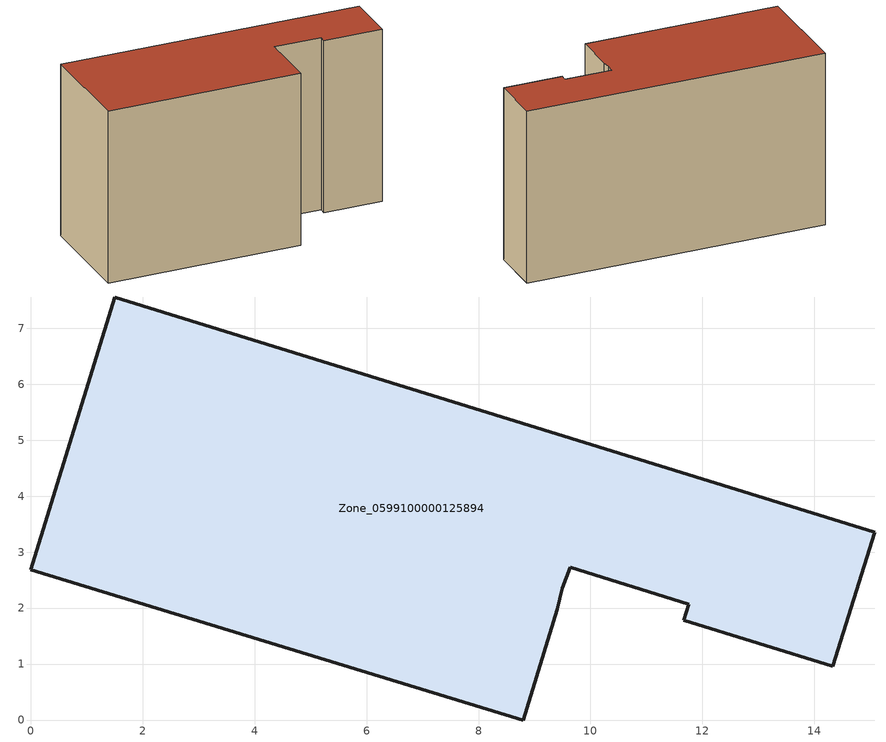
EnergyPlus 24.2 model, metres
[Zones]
Zone_0599100000125894
 floor ground (C_G): 0,2.69 1.5,7.56 15.08,3.36 14.33,0.96 11.67,1.78 11.76,2.07 9.64,2.73 9.49,2.35 9.41,1.98 8.8,0 z0
 wall outside (C_F): 1.5,7.56 0,2.69 8.8,0 9.41,1.98 9.49,2.35 9.64,2.73 11.76,2.07 11.67,1.78 14.33,0.96 15.08,3.36 1.5,7.56 z0:8.34
 roof outside (C_R): 8.8,0 9.41,1.98 9.49,2.35 9.64,2.73 11.76,2.07 11.67,1.78 14.33,0.96 15.08,3.36 1.5,7.56 0,2.69 z8.34
[BUILDING]
Pand.0599100000125894: North Axis=0; Terrain=City; Loads Convergence Tolerance Value=0.04; Temperature Convergence Tolerance Value=0.4; Solar Distribution=FullExterior; Maximum Number of Warmup Days=25; Minimum Number of Warmup Days=1
[Site:Location]
Rotterdam.The.Hague.AP_ZH_NLD Design_Conditions: Latitude=51.96; Longitude=4.45; Time Zone=1; Elevation=-4.5
[SITE:GROUNDTEMPERATURE:BUILDINGSURFACE]
18, 18, 18, 18, 18, 18, 18, 18, 18, 18, 18, 18
[MATERIAL] Thermal Absorptance=0.9; Solar Absorptance=0.7; Visible Absorptance=0.7
Name | Roughness | Thickness | Conductivity | Density | Specific Heat
G.TI.1975-1991 | MediumSmooth | 0.15 | 0.288461 | 540 | 1210
F.TI.1975-1991 | Rough | 0.3 | 0.230769 | 1920 | 840
R.TI.1975-1991 | MediumRough | 0.2 | 0.153846 | 1500 | 1000
[CONSTRUCTION]
C_G: G.TI.1975-1991
C_F: F.TI.1975-1991
C_R: R.TI.1975-1991
[ZONE]
Zone_0599100000125894: Type=1; Multiplier=1; Ceiling Height=Autocalculate; Volume=Autocalculate; Floor Area=autocalculate; Part of Total Floor Area=Yes
[ZONEINFILTRATION:DESIGNFLOWRATE]
Infil_Zone_0599100000125894: Zone or ZoneList or Space or SpaceList=Zone_0599100000125894; Schedule=AlwaysOn; Design Flow Rate Calculation Method=Flow/Area; Flow Rate per Floor Area=0.003; Constant Term Coefficient=1; Temperature Term Coefficient=0; Velocity Term Coefficient=0; Velocity Squared Term Coefficient=0
[HVACTEMPLATE:ZONE:IDEALLOADSAIRSYSTEM]
Zone_0599100000125894: Maximum Heating Supply Air Temperature=50; Minimum Cooling Supply Air Temperature=13; Maximum Heating Supply Air Humidity Ratio=0.0156; Minimum Cooling Supply Air Humidity Ratio=0.0077; Heating Limit=NoLimit; Cooling Limit=NoLimit; Dehumidification Control Type=ConstantSensibleHeatRatio; Cooling Sensible Heat Ratio=0.7; Dehumidification Setpoint=60; Humidification Control Type=None; Humidification Setpoint=30; Outdoor Air Method=None; Outdoor Air Flow Rate per Person=0.00944; Outdoor Air Flow Rate per Zone Floor Area=0; Outdoor Air Flow Rate per Zone=0; Demand Controlled Ventilation Type=None; Outdoor Air Economizer Type=NoEconomizer; Heat Recovery Type=None; Sensible Heat Recovery Effectiveness=0.7; Latent Heat Recovery Effectiveness=0.65
[ZONECONTROL:THERMOSTAT]
ThermostatControl_Zone_0599100000125894: Zone or ZoneList=Zone_0599100000125894; Control Type Schedule=DualSetpointControlType; Control 1=Thermostat_Zone_0599100000125894; Temperature Difference Between Cutout And Setpoint=0
[THERMOSTATSETPOINT:DUALSETPOINT]
Thermostat_Zone_0599100000125894: Heating Setpoint Temperature Schedule=HeatingSetpoint_Zone_0599100000125894; Cooling Setpoint Temperature Schedule=CoolingSetpoint_Zone_0599100000125894
[SCHEDULE:COMPACT]
HeatingSetpoint_Zone_0599100000125894: Through: 12/31, For: AllDays, Until: 24:00, 21
CoolingSetpoint_Zone_0599100000125894: Through: 12/31, For: AllDays, Until: 24:00, 24
DualSetpointControlType: Through: 12/31, For: AllDays, Until: 24:00, 4
AlwaysOn: Through: 12/31, For: AllDays, Until: 24:00, 1
